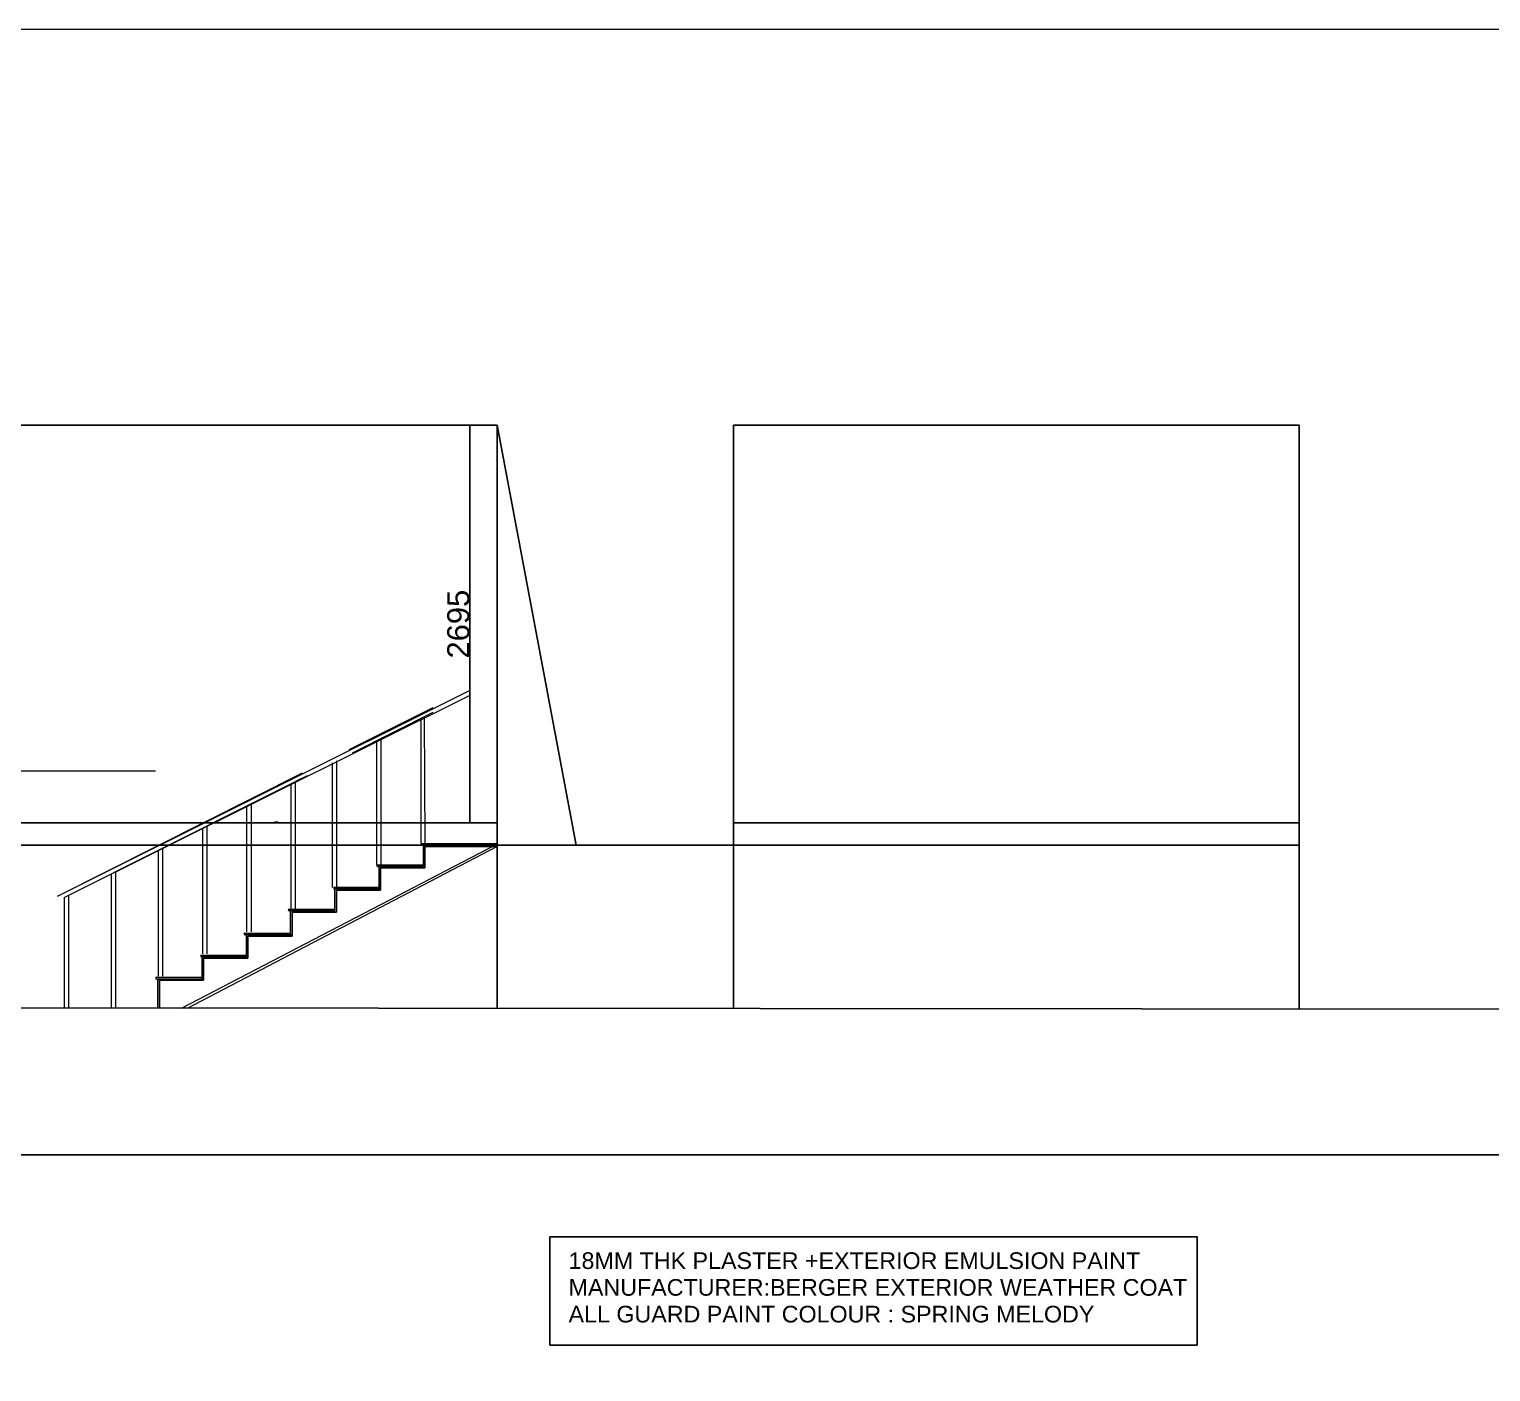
# Model space of a CAD drawing. Header units: millimetres. Extents: x -1932176 to 78768, y -1967 to 1266654.
# Drawn here: x -457013 to -447104, y 416642 to 425741 of the extents above; entities that cross this region are included whole.
import ezdxf

# ---------------------------------------------------------------- set-up
doc = ezdxf.new("R2010")
doc.units = ezdxf.units.MM
for name, color, linetype, lineweight in [('Layer2', 7, 'Continuous', 5), ('PLASTER', 252, 'Continuous', 15), ('SHEET', 7, 'Continuous', 13)]:
    doc.layers.add(name, color=color, linetype=linetype, lineweight=lineweight)
doc.styles.get("Standard").update_dxf_attribs({"font": 'arial.ttf'})
doc.dimstyles.new('ISO-25', dxfattribs={"dimtxt": 150, "dimasz": 2.5, "dimexe": 1.25, "dimexo": 0.625, "dimtad": 1, "dimtxsty": 'Standard', "dimcen": 2.5, "dimadec": 0, "dimazin": 0, "dimtfac": 1, "dimtmove": 0, "dimatfit": 3, "dimfxl": 1, "dimarcsym": 0})

# ---------------------------------------------------------------- blocks, each defined once
blk = doc.blocks.new('*D642')
at = {"color": 0, "lineweight": -2, "ltscale": 30, "transparency": 16777216}
for p, q in [((-453842.1, 423056.7), (-454027, 423056.7)), ((-454025.8, 423054.2), (-454025.8, 420364.2)), ((-453842.1, 420361.7), (-454027, 420361.7))]:
    blk.add_line(p, q, dxfattribs=at)
at = {"color": 0, "ltscale": 30, "transparency": 16777216}
for points in [[(-454026.2, 423054.2), (-454025.4, 423054.2), (-454025.8, 423056.7)], [(-454026.2, 420364.2), (-454025.4, 420364.2), (-454025.8, 420361.7)]]:
    blk.add_solid(points, dxfattribs=at)
at = {"layer": 'Defpoints', "color": 0, "ltscale": 30, "transparency": 16777216}
for p in [(-453841.5, 423056.7), (-454025.8, 420361.7), (-453841.5, 420361.7)]:
    blk.add_point(p, dxfattribs=at)
at = {"color": 0, "ltscale": 30, "transparency": 16777216, "insert": (-454103, 421709.2), "char_height": 150, "attachment_point": 5, "rotation": 90}
blk.add_mtext('2695', dxfattribs=at)

msp = doc.modelspace()

# ---------------------------------------------------------------- linework, layer by layer
at = {"ltscale": 30}
for p, q in [((-459605.70363, 423056.67608), (-453841.51412, 423056.67608)), ((-453841.51412, 423056.67608), (-453841.51412, 419105.33638)), ((-452238.72927, 420211.67608), (-452238.72927, 423056.67608)), ((-452238.72927, 423056.67608), (-448403.05878, 423056.67608)), ((-448403.05878, 423056.67608), (-448403.05878, 420211.67608)), ((-459605.70363, 420361.67608), (-453841.51412, 420361.67608)), ((-452238.72927, 420361.67608), (-448403.05878, 420361.67608)), ((-459605.70363, 420211.67608), (-452238.72927, 420211.67608)), ((-452238.72927, 419103.88773), (-452238.72927, 420211.67608)), ((-452238.72927, 420211.67608), (-448403.05878, 420211.67608)), ((-448403.05878, 420211.67608), (-448403.05878, 419100.4209)), ((-443202.66356, 418111.67608), (-459605.70363, 418111.67608))]:
    msp.add_line(p, q, dxfattribs=at)
at = {"color": 252, "ltscale": 30}
for p, q in [((-453841.51412, 423056.67608), (-453304.55646, 420211.67608)), ((-455349.1962, 420366.74786), (-455324.1962, 420366.74786)), ((-460855.70363, 419111.67608), (-441932.66356, 419094.5727))]:
    msp.add_line(p, q, dxfattribs=at)
at = {"color": 18, "linetype": 'Continuous', "lineweight": 15, "ltscale": 50, "true_color": 0x000000}
msp.add_line((-456155.84185, 420711.67608), (-462455.56541, 420711.67608), dxfattribs=at)
for p, q in [((-454330.72994, 420057.27881), (-454330.72994, 420207.27881)), ((-454330.72994, 420203.26861), (-453842.03292, 420201.15192)), ((-454630.72994, 419907.27881), (-454630.72994, 420057.27881)), ((-454630.72994, 420057.27881), (-454330.72994, 420057.27881)), ((-454930.72994, 419757.27881), (-454930.72994, 419907.27881)), ((-454930.72994, 419907.27881), (-454630.72994, 419907.27881)), ((-455230.72994, 419595.27881), (-455230.72994, 419757.27881)), ((-455230.72994, 419757.27881), (-454930.72994, 419757.27881)), ((-455530.72994, 419445.27881), (-455530.72994, 419595.27881)), ((-455530.72994, 419595.27881), (-455230.72994, 419595.27881)), ((-455830.72994, 419295.27881), (-455830.72994, 419445.27881)), ((-455830.72994, 419445.27881), (-455530.72994, 419445.27881)), ((-456130.72994, 419107.40547), (-456130.72994, 419295.27881)), ((-456130.72994, 419295.27881), (-455830.72994, 419295.27881))]:
    msp.add_line(p, q)
at = {"ltscale": 30}
msp.add_lwpolyline([(-453482.89709, 417557.8877), (-449094.63284, 417557.8877), (-449094.63284, 416823.43911), (-453482.89709, 416823.43911)], close=True, dxfattribs=at)
at = {"layer": 'Layer2'}
msp.add_line((-455979.58912, 419107.26886), (-453842.03292, 420217.27881), dxfattribs=at)
at = {"layer": 'PLASTER', "color": 18, "linetype": 'Continuous', "lineweight": 20, "ltscale": 5, "true_color": 0x000000}
for p, q in [((-454025.76791, 421258.83684), (-456824.58931, 419864.44003)), ((-454029.51791, 421222.9825), (-456774.62621, 419855.94442)), ((-454276.53001, 421142.92448), (-454846.53001, 420856.92794)), ((-454276.53001, 421109.35997), (-454822.80263, 420835.26861)), ((-454356.53001, 420223.67608), (-454356.53001, 421069.22011)), ((-454328.72227, 420223.67608), (-454332.56359, 421081.24522)), ((-454626.53001, 420073.67608), (-454626.53001, 420933.74806)), ((-454656.53001, 420073.67608), (-454656.53001, 420918.69562)), ((-454956.53001, 419923.67608), (-454956.53001, 420768.17112)), ((-454926.53001, 419923.67608), (-454926.53001, 420783.22357)), ((-455162.87394, 420698.20291), (-456824.58931, 419864.44003)), ((-455129.43408, 420681.41679), (-456436.53001, 420025.58362)), ((-455129.43408, 420681.41679), (-455206.53001, 420642.73404)), ((-455206.53001, 419773.67608), (-455206.53001, 420642.73404)), ((-455236.53001, 419773.67608), (-455236.53001, 420627.68159)), ((-455536.53001, 419623.67608), (-455536.53001, 420477.1571)), ((-455506.53001, 419623.67608), (-455506.53001, 420492.20955)), ((-455806.53001, 419473.67608), (-455806.53001, 420341.68506)), ((-455836.53001, 419473.67608), (-455836.53001, 420326.63261)), ((-456136.53001, 420176.10811), (-456406.53001, 420040.63607)), ((-456136.53001, 420176.10811), (-456406.53001, 420040.63607)), ((-456136.53001, 419323.67608), (-456136.53001, 420176.10811)), ((-456106.53001, 419323.67608), (-456106.53001, 420191.16056)), ((-456455.72056, 419107.69921), (-456455.669, 420017.1799)), ((-456426.50465, 419107.6728), (-456425.669, 420032.23235)), ((-456774.53395, 419107.98736), (-456774.62621, 419858.34221)), ((-456744.53398, 419107.96025), (-456744.62621, 419873.39466))]:
    msp.add_line(p, q, dxfattribs=at)
at = {"layer": 'PLASTER'}
for p, q in [((-455940.11084, 419107.23318), (-453842.03292, 420201.15192)), ((-454350.72994, 420223.67608), (-453841.51412, 420223.67608)), ((-454030.72994, 420211.67608), (-454350.72994, 420211.67608)), ((-454340.72994, 420065.68629), (-454340.72994, 420215.68629)), ((-454340.72994, 420211.67608), (-454030.72994, 420211.67608)), ((-454650.72994, 420077.68629), (-454340.72994, 420077.68629)), ((-454340.72994, 420065.68629), (-454650.72994, 420065.68629)), ((-454640.72994, 419915.68629), (-454640.72994, 420065.68629)), ((-454640.72994, 420065.68629), (-454340.72994, 420065.68629)), ((-454950.72994, 419927.68629), (-454640.72994, 419927.68629)), ((-454640.72994, 419915.68629), (-454950.72994, 419915.68629)), ((-454940.72994, 419765.68629), (-454940.72994, 419915.68629)), ((-454940.72994, 419915.68629), (-454640.72994, 419915.68629)), ((-455250.72994, 419777.68629), (-454940.72994, 419777.68629)), ((-454940.72994, 419765.68629), (-455250.72994, 419765.68629)), ((-455240.72994, 419615.68629), (-455240.72994, 419765.68629)), ((-455240.72994, 419765.68629), (-454940.72994, 419765.68629)), ((-455550.72994, 419615.68629), (-455240.72994, 419615.68629)), ((-455230.72994, 419603.68629), (-455550.72994, 419603.68629)), ((-455540.72994, 419453.68629), (-455540.72994, 419603.68629)), ((-455540.72994, 419603.68629), (-455240.72994, 419603.68629)), ((-455850.72994, 419465.68629), (-455540.72994, 419465.68629)), ((-455540.72994, 419453.68629), (-455850.72994, 419453.68629)), ((-455840.72994, 419303.68629), (-455840.72994, 419453.68629)), ((-455840.72994, 419453.68629), (-455540.72994, 419453.68629)), ((-456150.72994, 419315.68629), (-455840.72994, 419315.68629)), ((-455840.72994, 419303.68629), (-456150.72994, 419303.68629)), ((-456140.90734, 419107.41467), (-456140.72994, 419303.68629)), ((-456140.72994, 419303.68629), (-455840.72994, 419303.68629))]:
    msp.add_line(p, q, dxfattribs=at)
for centre in [(-454350.72994, 420217.67608), (-454650.72994, 420071.68629), (-455250.72994, 419771.68629), (-455550.72994, 419609.68629), (-456150.72994, 419309.68629)]:
    msp.add_arc(centre, 6, 90, 270, dxfattribs=at)
at = {"layer": 'SHEET'}
msp.add_lwpolyline([(-477446.92202, 425741.16352), (-427511.16749, 425741.16352), (-427511.16749, 388134.37539), (-477446.92202, 388134.37539)], close=True, dxfattribs=at)

# ---------------------------------------------------------------- texts
at = {"ltscale": 30}
for s, p in [('18MM THK PLASTER +EXTERIOR EMULSION PAINT', (-453356.27765, 417338.94653)), ('MANUFACTURER:BERGER EXTERIOR WEATHER COAT ', (-453356.27765, 417157.68016)), ('ALL GUARD PAINT COLOUR : SPRING MELODY', (-453356.27765, 416976.4138))]:
    msp.add_text(s, height=112.8392728, dxfattribs=at).set_placement(p)

# ---------------------------------------------------------------- dimensions: what is measured, and where the dimension line sits
at = {"color": 252, "ltscale": 30}
dim = msp.add_linear_dim(base=(-454025.76791, 420361.67608), p1=(-453841.51412, 423056.67608), p2=(-453841.51412, 420361.67608), angle=90, dimstyle='ISO-25', dxfattribs=at)
dim.commit()
dim.dimension.update_dxf_attribs({"geometry": '*D642', "text_midpoint": (-454102.97886, 421709.17608)})

doc.saveas('drawing.dxf')
